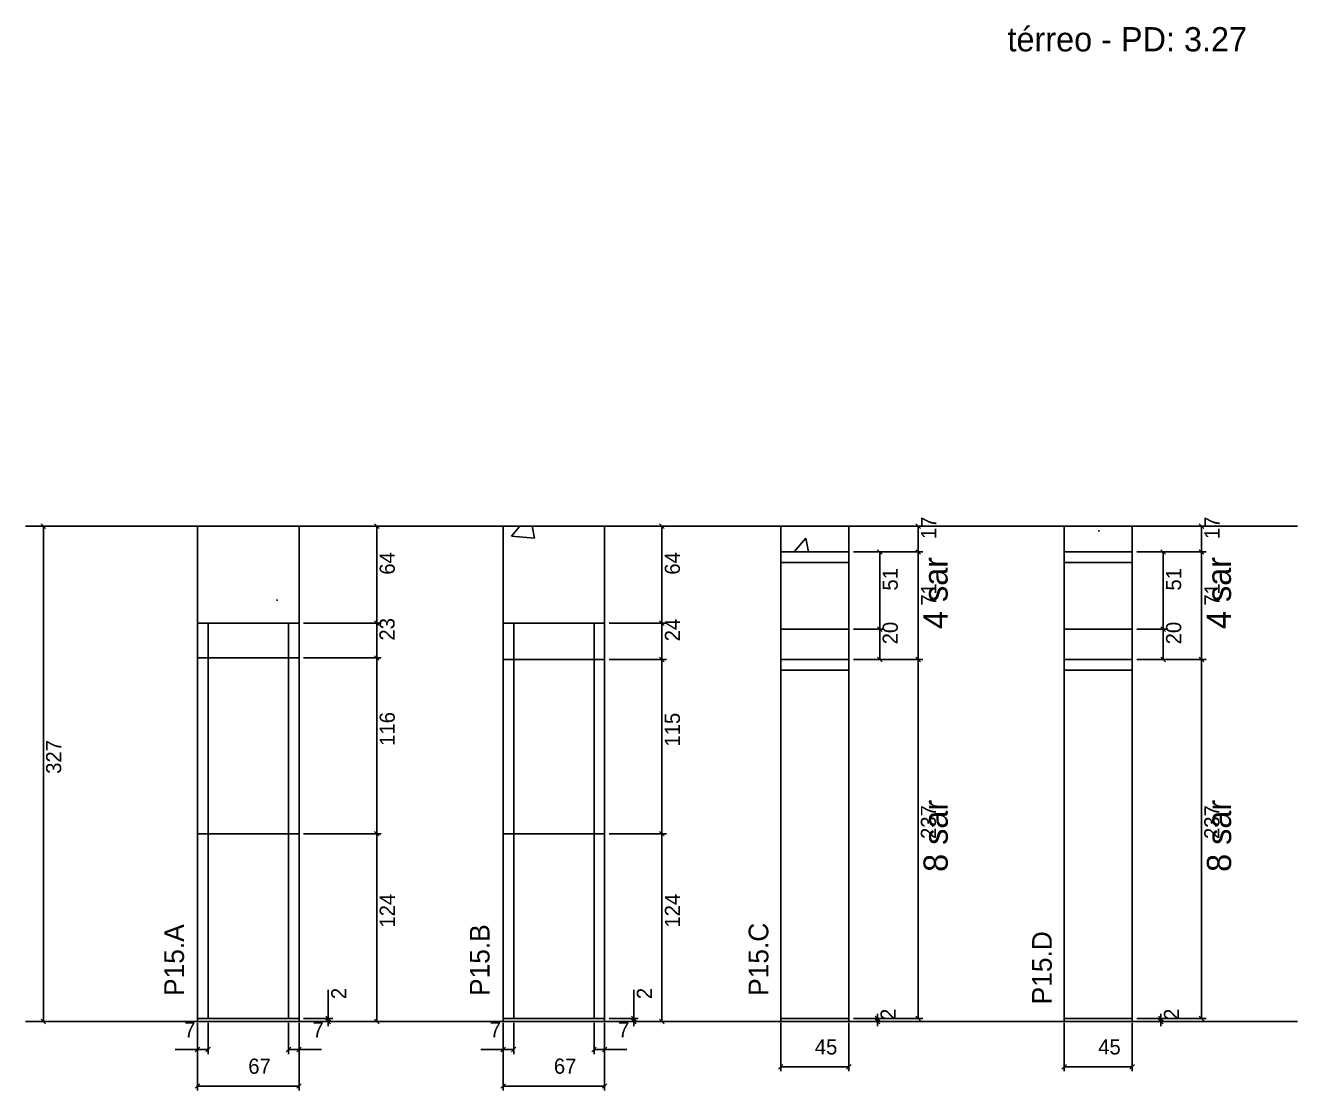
# Model space of a CAD drawing. Header units: metres. Extents: x 14597 to 15858, y 3931 to 4648.
# Drawn here: x 15019 to 15858, y 3931 to 4634 of the extents above; entities that cross this region are included whole.
import ezdxf

# ---------------------------------------------------------------- set-up
doc = ezdxf.new("R2010")
doc.units = ezdxf.units.M
for name, color, linetype in [('COTA', 7, 'Continuous'), ('NOMENCLATURA', 7, 'Continuous'), ('Nível', 7, 'Continuous'), ('Painéis', 7, 'Continuous'), ('SARR_2.2x7', 7, 'Continuous'), ('Texto Seção', 7, 'Continuous')]:
    doc.layers.add(name, color=color, linetype=linetype)

msp = doc.modelspace()

# ---------------------------------------------------------------- hatches: boundary and pattern name
at = {"layer": 'COTA'}
h = msp.add_hatch(dxfattribs=at)
h.set_pattern_fill('AR-CONC')
h.paths.add_polyline_path([(15132.26, 4303.86), (15132.26, 4239.86), (15199.26, 4239.86), (15199.26, 4303.86), (15132.26, 4303.86)])
h = msp.add_hatch(dxfattribs=at)
h.set_pattern_fill('AR-CONC')
h.paths.add_polyline_path([(15400.99, 4239.86), (15400.99, 4303.86), (15333.99, 4303.86), (15333.99, 4239.86), (15400.99, 4239.86)])
h = msp.add_hatch(dxfattribs=at)
h.set_pattern_fill('AR-CONC')
h.paths.add_polyline_path([(15517.25, 4286.86), (15562.25, 4286.86), (15562.25, 4303.86), (15517.25, 4303.86), (15517.25, 4286.86)])
h = msp.add_hatch(dxfattribs=at)
h.set_pattern_fill('AR-CONC')
h.paths.add_polyline_path([(15704.34, 4286.86), (15749.34, 4286.86), (15749.34, 4303.86), (15704.34, 4303.86), (15704.34, 4286.86)])

# ---------------------------------------------------------------- linework, layer by layer
at = {"layer": 'COTA', "color": 4, "lineweight": 25}
for p, q in [((15021.63, 4303.86), (15033.48, 4303.86)), ((15030.48, 3976.86), (15030.48, 4303.86)), ((15202.26, 4303.86), (15253.58, 4303.86)), ((15250.58, 4239.86), (15250.58, 4303.86)), ((15403.99, 4303.86), (15441.83, 4303.86)), ((15438.83, 4239.86), (15438.83, 4303.86)), ((15565.25, 4303.86), (15610.98, 4303.86)), ((15607.98, 4286.86), (15607.98, 4303.86)), ((15752.34, 4303.86), (15798.07, 4303.86)), ((15795.07, 4286.86), (15795.07, 4303.86)), ((15565.25, 4286.86), (15610.98, 4286.86)), ((15565.25, 4286.86), (15610.98, 4286.86)), ((15565.25, 4286.86), (15585.64, 4286.86)), ((15582.64, 4235.86), (15582.64, 4286.86)), ((15607.98, 4286.86), (15607.98, 4215.86)), ((15752.34, 4286.86), (15772.74, 4286.86)), ((15752.34, 4286.86), (15798.07, 4286.86)), ((15752.34, 4286.86), (15798.07, 4286.86)), ((15769.74, 4235.86), (15769.74, 4286.86)), ((15795.07, 4286.86), (15795.07, 4215.86)), ((15202.26, 4239.86), (15253.58, 4239.86)), ((15202.26, 4239.86), (15253.58, 4239.86)), ((15250.58, 4216.86), (15250.58, 4239.86)), ((15403.99, 4239.86), (15441.83, 4239.86)), ((15403.99, 4239.86), (15441.83, 4239.86)), ((15438.83, 4215.86), (15438.83, 4239.86)), ((15565.25, 4235.86), (15585.64, 4235.86)), ((15565.25, 4235.86), (15585.64, 4235.86)), ((15582.64, 4215.86), (15582.64, 4235.86)), ((15752.34, 4235.86), (15772.74, 4235.86)), ((15752.34, 4235.86), (15772.74, 4235.86)), ((15769.74, 4215.86), (15769.74, 4235.86)), ((15202.26, 4216.86), (15253.58, 4216.86)), ((15202.26, 4216.86), (15253.58, 4216.86)), ((15250.58, 4100.86), (15250.58, 4216.86)), ((15403.99, 4215.86), (15441.83, 4215.86)), ((15403.99, 4215.86), (15441.83, 4215.86)), ((15438.83, 4100.86), (15438.83, 4215.86)), ((15565.25, 4215.86), (15610.98, 4215.86)), ((15565.25, 4215.86), (15610.98, 4215.86)), ((15565.25, 4215.86), (15585.64, 4215.86)), ((15607.98, 4215.86), (15607.98, 3978.86)), ((15752.34, 4215.86), (15772.74, 4215.86)), ((15752.34, 4215.86), (15798.07, 4215.86)), ((15752.34, 4215.86), (15798.07, 4215.86)), ((15795.07, 4215.86), (15795.07, 3978.86)), ((15202.26, 4100.86), (15253.58, 4100.86)), ((15202.26, 4100.86), (15253.58, 4100.86)), ((15250.58, 3976.86), (15250.58, 4100.86)), ((15403.99, 4100.86), (15441.83, 4100.86)), ((15403.99, 4100.86), (15441.83, 4100.86)), ((15438.83, 3976.86), (15438.83, 4100.86)), ((15218.52, 3978.86), (15218.52, 3997.66)), ((15420.25, 3978.86), (15420.25, 3997.66)), ((15581.16, 3978.86), (15581.16, 3981.86)), ((15768.25, 3978.86), (15768.25, 3981.86)), ((15021.63, 3976.86), (15033.48, 3976.86)), ((15132.26, 3975.86), (15132.26, 3931.25)), ((15132.26, 3973.86), (15132.26, 3955.35)), ((15139.26, 3975.86), (15139.26, 3955.35)), ((15192.26, 3975.86), (15192.26, 3955.35)), ((15199.26, 3975.86), (15199.26, 3931.25)), ((15199.26, 3973.86), (15199.26, 3955.35)), ((15202.26, 3978.86), (15221.52, 3978.86)), ((15202.26, 3976.86), (15221.52, 3976.86)), ((15202.26, 3976.86), (15253.58, 3976.86)), ((15218.52, 3976.86), (15218.52, 3978.86)), ((15218.52, 3976.86), (15218.52, 3973.86)), ((15333.99, 3975.86), (15333.99, 3931.25)), ((15333.99, 3973.86), (15333.99, 3955.35)), ((15340.99, 3975.86), (15340.99, 3955.35)), ((15393.99, 3975.86), (15393.99, 3955.35)), ((15400.99, 3975.86), (15400.99, 3931.25)), ((15400.99, 3973.86), (15400.99, 3955.35)), ((15403.99, 3978.86), (15423.25, 3978.86)), ((15403.99, 3976.86), (15423.25, 3976.86)), ((15403.99, 3976.86), (15441.83, 3976.86)), ((15420.25, 3976.86), (15420.25, 3978.86)), ((15420.25, 3976.86), (15420.25, 3973.86)), ((15517.25, 3975.86), (15517.25, 3943.97)), ((15562.25, 3975.86), (15562.25, 3943.97)), ((15565.25, 3978.86), (15584.16, 3978.86)), ((15565.25, 3978.86), (15610.98, 3978.86)), ((15565.25, 3976.86), (15584.16, 3976.86)), ((15581.16, 3976.86), (15581.16, 3978.86)), ((15581.16, 3976.86), (15581.16, 3973.86)), ((15704.34, 3975.86), (15704.34, 3943.97)), ((15749.34, 3975.86), (15749.34, 3943.97)), ((15752.34, 3978.86), (15771.25, 3978.86)), ((15752.34, 3978.86), (15798.07, 3978.86)), ((15752.34, 3976.86), (15771.25, 3976.86)), ((15768.25, 3976.86), (15768.25, 3978.86)), ((15768.25, 3976.86), (15768.25, 3973.86)), ((15132.26, 3958.35), (15117.53, 3958.35)), ((15139.26, 3958.35), (15132.26, 3958.35)), ((15192.26, 3958.35), (15199.26, 3958.35)), ((15199.26, 3958.35), (15213.99, 3958.35)), ((15333.99, 3958.35), (15319.26, 3958.35)), ((15340.99, 3958.35), (15333.99, 3958.35)), ((15393.99, 3958.35), (15400.99, 3958.35)), ((15400.99, 3958.35), (15415.72, 3958.35)), ((15517.25, 3946.97), (15562.25, 3946.97)), ((15704.34, 3946.97), (15749.34, 3946.97)), ((15199.26, 3934.25), (15132.26, 3934.25)), ((15400.99, 3934.25), (15333.99, 3934.25))]:
    msp.add_line(p, q, dxfattribs=at)
at = {"layer": 'COTA', "color": 0, "lineweight": 25}
for p, q in [((15031.98, 4302.36), (15028.98, 4305.36)), ((15252.08, 4302.36), (15249.08, 4305.36)), ((15440.33, 4302.36), (15437.33, 4305.36)), ((15609.48, 4302.36), (15606.48, 4305.36)), ((15796.57, 4302.36), (15793.57, 4305.36)), ((15584.14, 4285.36), (15581.14, 4288.36)), ((15606.48, 4288.36), (15609.48, 4285.36)), ((15609.48, 4285.36), (15606.48, 4288.36)), ((15771.24, 4285.36), (15768.24, 4288.36)), ((15796.57, 4285.36), (15793.57, 4288.36)), ((15793.57, 4288.36), (15796.57, 4285.36)), ((15252.08, 4238.36), (15249.08, 4241.36)), ((15249.08, 4241.36), (15252.08, 4238.36)), ((15440.33, 4238.36), (15437.33, 4241.36)), ((15437.33, 4241.36), (15440.33, 4238.36)), ((15584.14, 4234.36), (15581.14, 4237.36)), ((15581.14, 4237.36), (15584.14, 4234.36)), ((15771.24, 4234.36), (15768.24, 4237.36)), ((15768.24, 4237.36), (15771.24, 4234.36)), ((15249.08, 4218.36), (15252.08, 4215.36)), ((15252.08, 4215.36), (15249.08, 4218.36)), ((15437.33, 4217.36), (15440.33, 4214.36)), ((15440.33, 4214.36), (15437.33, 4217.36)), ((15581.14, 4217.36), (15584.14, 4214.36)), ((15606.48, 4217.36), (15609.48, 4214.36)), ((15609.48, 4214.36), (15606.48, 4217.36)), ((15768.24, 4217.36), (15771.24, 4214.36)), ((15793.57, 4217.36), (15796.57, 4214.36)), ((15796.57, 4214.36), (15793.57, 4217.36)), ((15252.08, 4099.36), (15249.08, 4102.36)), ((15249.08, 4102.36), (15252.08, 4099.36)), ((15440.33, 4099.36), (15437.33, 4102.36)), ((15437.33, 4102.36), (15440.33, 4099.36)), ((15028.98, 3978.36), (15031.98, 3975.36)), ((15217.02, 3980.36), (15220.02, 3977.36)), ((15220.02, 3975.36), (15217.02, 3978.36)), ((15249.08, 3978.36), (15252.08, 3975.36)), ((15418.75, 3980.36), (15421.75, 3977.36)), ((15421.75, 3975.36), (15418.75, 3978.36)), ((15437.33, 3978.36), (15440.33, 3975.36)), ((15579.66, 3980.36), (15582.66, 3977.36)), ((15582.66, 3975.36), (15579.66, 3978.36)), ((15606.48, 3980.36), (15609.48, 3977.36)), ((15766.75, 3980.36), (15769.75, 3977.36)), ((15769.75, 3975.36), (15766.75, 3978.36)), ((15793.57, 3980.36), (15796.57, 3977.36)), ((15133.76, 3959.85), (15130.76, 3956.85)), ((15137.76, 3956.85), (15140.76, 3959.85)), ((15193.76, 3959.85), (15190.76, 3956.85)), ((15197.76, 3956.85), (15200.76, 3959.85)), ((15335.49, 3959.85), (15332.49, 3956.85)), ((15339.49, 3956.85), (15342.49, 3959.85)), ((15395.49, 3959.85), (15392.49, 3956.85)), ((15399.49, 3956.85), (15402.49, 3959.85)), ((15518.75, 3948.47), (15515.75, 3945.47)), ((15560.75, 3945.47), (15563.75, 3948.47)), ((15705.84, 3948.47), (15702.84, 3945.47)), ((15747.84, 3945.47), (15750.84, 3948.47)), ((15133.76, 3935.75), (15130.76, 3932.75)), ((15197.76, 3932.75), (15200.76, 3935.75)), ((15335.49, 3935.75), (15332.49, 3932.75)), ((15399.49, 3932.75), (15402.49, 3935.75))]:
    msp.add_line(p, q, dxfattribs=at)
at = {"layer": 'COTA', "color": 241, "lineweight": 25}
for p, q in [((15199.26, 4303.86), (15132.26, 4303.86)), ((15132.26, 4239.86), (15132.26, 4303.86)), ((15199.26, 4239.86), (15199.26, 4303.86)), ((15400.99, 4303.86), (15333.99, 4303.86)), ((15333.99, 4239.86), (15333.99, 4303.86)), ((15400.99, 4239.86), (15400.99, 4303.86))]:
    msp.add_line(p, q, dxfattribs=at)
for points in [[(15562.25, 4286.86), (15562.25, 4303.86), (15517.25, 4303.86), (15517.25, 4286.86)], [(15749.34, 4286.86), (15749.34, 4303.86), (15704.34, 4303.86), (15704.34, 4286.86)]]:
    msp.add_lwpolyline(points, dxfattribs=at)
at = {"layer": 'Nível', "color": 4, "lineweight": 25}
for p, q in [((15018.63, 4303.86), (15858.47, 4303.86)), ((15018.63, 3976.86), (15858.47, 3976.86))]:
    msp.add_line(p, q, dxfattribs=at)
at = {"layer": 'Painéis', "color": 200, "lineweight": 25}
for p, q in [((15517.25, 4286.86), (15517.25, 3978.86)), ((15517.25, 4286.86), (15562.25, 4286.86)), ((15562.25, 4286.86), (15517.25, 4286.86)), ((15562.25, 4286.86), (15517.25, 4286.86)), ((15562.25, 3978.86), (15562.25, 4286.86)), ((15704.34, 4286.86), (15704.34, 3978.86)), ((15704.34, 4286.86), (15749.34, 4286.86)), ((15749.34, 4286.86), (15704.34, 4286.86)), ((15749.34, 4286.86), (15704.34, 4286.86)), ((15749.34, 3978.86), (15749.34, 4286.86)), ((15132.26, 4239.86), (15132.26, 3976.86)), ((15199.26, 4239.86), (15132.26, 4239.86)), ((15199.26, 3976.86), (15199.26, 4239.86)), ((15333.99, 4239.86), (15333.99, 3976.86)), ((15400.99, 4239.86), (15333.99, 4239.86)), ((15400.99, 3976.86), (15400.99, 4239.86)), ((15517.25, 4235.86), (15562.25, 4235.86)), ((15704.34, 4235.86), (15749.34, 4235.86)), ((15132.26, 4216.86), (15199.26, 4216.86)), ((15333.99, 4215.86), (15400.99, 4215.86)), ((15517.25, 4215.86), (15562.25, 4215.86)), ((15562.25, 4215.86), (15517.25, 4215.86)), ((15562.25, 4215.86), (15517.25, 4215.86)), ((15704.34, 4215.86), (15749.34, 4215.86)), ((15749.34, 4215.86), (15704.34, 4215.86)), ((15199.26, 4100.86), (15132.26, 4100.86)), ((15400.99, 4100.86), (15333.99, 4100.86)), ((15132.26, 3978.86), (15199.26, 3978.86)), ((15333.99, 3978.86), (15400.99, 3978.86)), ((15517.25, 3978.86), (15562.25, 3978.86)), ((15704.34, 3978.86), (15749.34, 3978.86))]:
    msp.add_line(p, q, dxfattribs=at)
for points in [[(15199.26, 3978.86), (15132.26, 3978.86), (15132.26, 3976.86), (15199.26, 3976.86)], [(15400.99, 3978.86), (15333.99, 3978.86), (15333.99, 3976.86), (15400.99, 3976.86)], [(15517.25, 3978.86), (15562.25, 3978.86), (15562.25, 3976.86), (15517.25, 3976.86)], [(15704.34, 3978.86), (15749.34, 3978.86), (15749.34, 3976.86), (15704.34, 3976.86)]]:
    msp.add_lwpolyline(points, close=True, dxfattribs=at)
at = {"layer": 'SARR_2.2x7', "color": 40, "lineweight": 25}
for p, q in [((15562.25, 4279.86), (15517.25, 4279.86)), ((15749.34, 4279.86), (15704.34, 4279.86)), ((15139.26, 4216.86), (15139.26, 4239.86)), ((15192.26, 4216.86), (15192.26, 4239.86)), ((15340.99, 4215.86), (15340.99, 4239.86)), ((15393.99, 4215.86), (15393.99, 4239.86)), ((15139.26, 4100.86), (15139.26, 4216.86)), ((15192.26, 4100.86), (15192.26, 4216.86)), ((15340.99, 4100.86), (15340.99, 4215.86)), ((15393.99, 4100.86), (15393.99, 4215.86)), ((15562.25, 4208.86), (15517.25, 4208.86)), ((15749.34, 4208.86), (15704.34, 4208.86)), ((15139.26, 3978.86), (15139.26, 4100.86)), ((15192.26, 3978.86), (15192.26, 4100.86)), ((15340.99, 3978.86), (15340.99, 4100.86)), ((15393.99, 3978.86), (15393.99, 4100.86))]:
    msp.add_line(p, q, dxfattribs=at)

# ---------------------------------------------------------------- texts
at = {"layer": 'COTA', "color": 240, "lineweight": 25}
for s, p in [('17', (15619.9, 4295.36)), ('17', (15807, 4295.36)), ('64', (15262.48, 4271.86)), ('64', (15450.73, 4271.86)), ('51', (15594.53, 4261.36)), ('51', (15781.63, 4261.36)), ('71', (15619.9, 4251.36)), ('71', (15807, 4251.36)), ('23', (15262.36, 4228.36)), ('24', (15450.76, 4227.86)), ('20', (15594.54, 4225.86)), ('20', (15781.63, 4225.86)), ('116', (15262.48, 4158.86)), ('115', (15450.72, 4158.36)), ('327', (15042.26, 4140.36)), ('237', (15619.76, 4097.36)), ('237', (15806.85, 4097.36)), ('124', (15262.5, 4038.86)), ('124', (15450.76, 4038.86)), ('2', (15230.52, 3991.61)), ('2', (15432.25, 3991.61)), ('2', (15593.16, 3977.86)), ('2', (15780.25, 3977.86))]:
    msp.add_text(s, height=10, rotation=90, dxfattribs=at).set_placement(p)
for s, p in [('7', (15123.4, 3966.42)), ('7', (15208.13, 3966.42)), ('7', (15325.12, 3966.42)), ('7', (15409.85, 3966.42)), ('45', (15539.75, 3955.08)), ('45', (15726.84, 3955.08)), ('67', (15165.76, 3942.35)), ('67', (15367.49, 3942.35))]:
    msp.add_text(s, height=10, dxfattribs=at).set_placement(p)
at = {"layer": 'NOMENCLATURA', "color": 2, "lineweight": 25}
msp.add_text('térreo - PD: 3.27', height=16, dxfattribs=at).set_placement((15666.96, 4617.37))
at = {"layer": 'NOMENCLATURA', "color": 7, "lineweight": 25}
for s, p in [('4 sar', (15627.44, 4235.99)), ('4 sar', (15814.53, 4235.99)), ('8 sar', (15627.51, 4075.63)), ('8 sar', (15814.6, 4075.63))]:
    msp.add_text(s, height=16, rotation=90, dxfattribs=at).set_placement(p)
at = {"layer": 'Texto Seção', "color": 7, "lineweight": 15}
for s, p in [('P15.A', (15123.32, 3993.69)), ('P15.B', (15325.04, 3993.69)), ('P15.C', (15509.1, 3993.76)), ('P15.D', (15696.19, 3988.15))]:
    msp.add_text(s, height=13, rotation=90, dxfattribs=at).set_placement(p)

doc.saveas('drawing.dxf')
